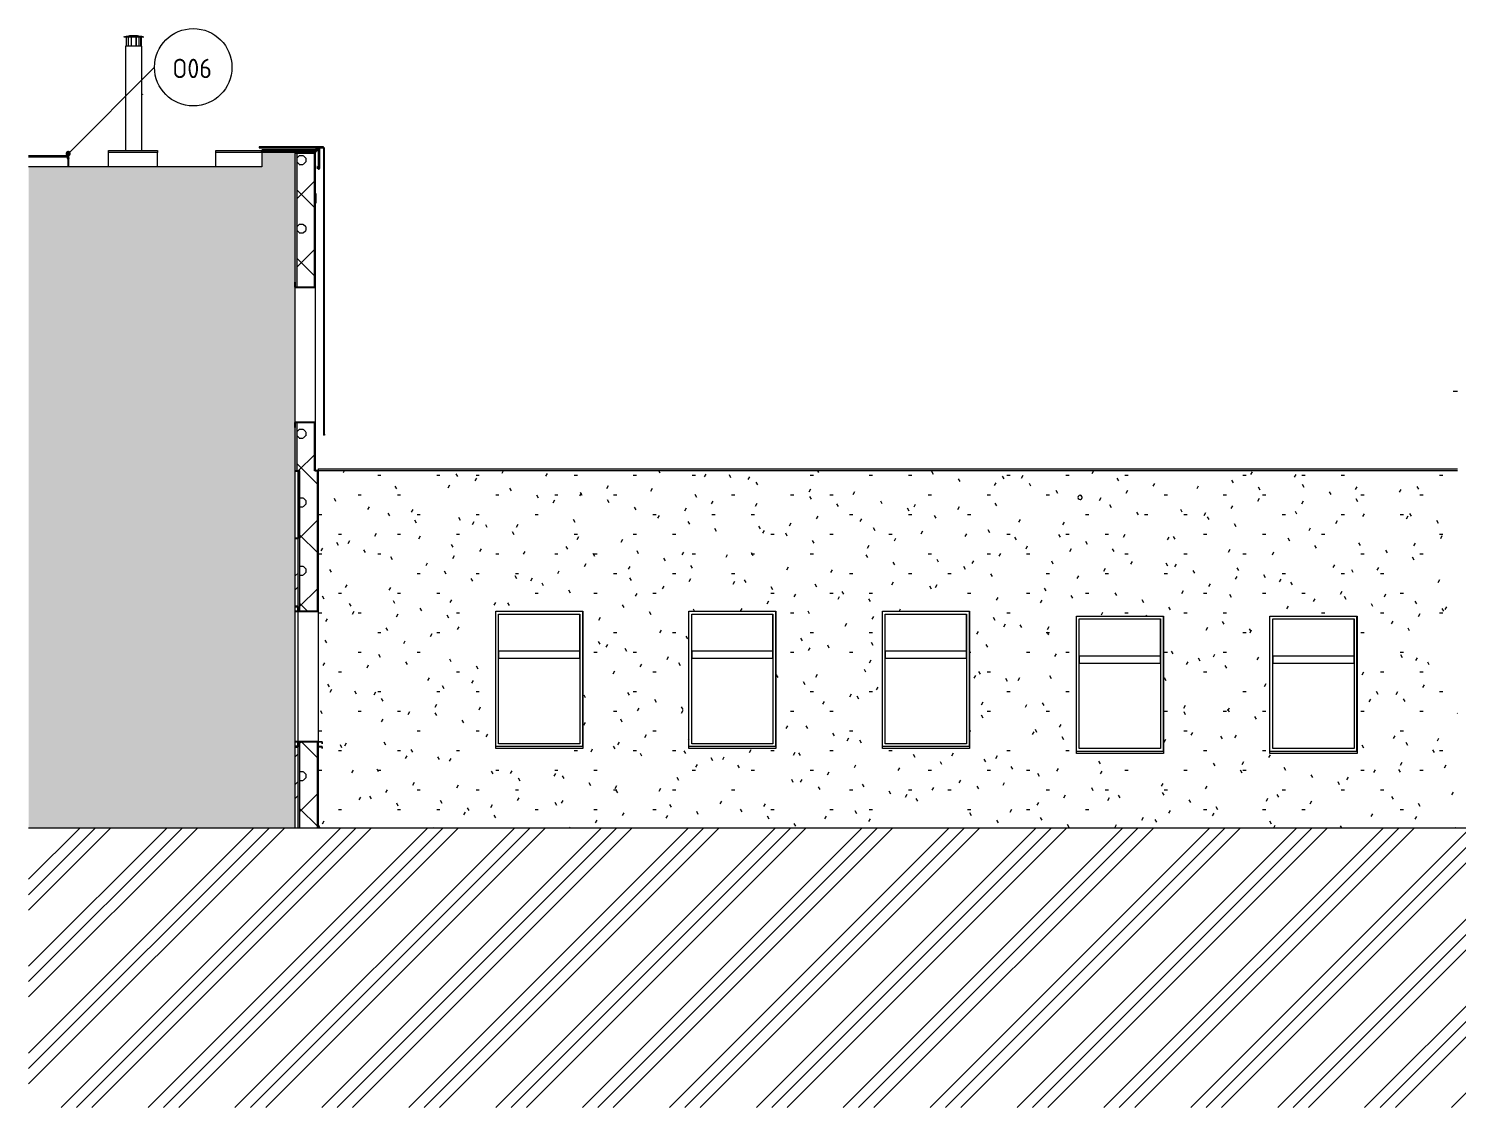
# Model space of a CAD drawing. Header units: millimetres. Extents: x -19993 to 479964, y -45352 to 20466.
# Drawn here: x -19993 to -5227, y -1657 to 9491 of the extents above; entities that cross this region are included whole.
import ezdxf

# ---------------------------------------------------------------- set-up
doc = ezdxf.new("R2010")
doc.units = ezdxf.units.MM
for name, color, linetype, lineweight in [('A-DETL-GENF', 92, 'Continuous', 9), ('A-DETL-THIN', 151, 'Continuous', 9), ('A-FLOR-HRAL', 11, 'Continuous', 9), ('A-FLOR-HRAL-IDEN', 2, 'Continuous', 9), ('A-GLAZ', 151, 'Continuous', 9), ('A-ROOF', 132, 'Continuous', 9), ('A-ROOF-MCUT', 132, 'Continuous', 35), ('A-ROOF-PATT', 132, 'Continuous', 35), ('A-WALL', 113, 'Continuous', 9), ('A-WALL-PATT', 111, 'Continuous', 25), ('E-POWR-CNDT', 130, 'Continuous', 9), ('E-POWR-CNTR', 130, 'Continuous', 9), ('E-POWR-DROP', 130, 'Continuous', 9), ('M-EQPM', 50, 'Continuous', 9), ('M-HVAC-CDFF', 50, 'Continuous', 9), ('Q-SPCQ', 91, 'Continuous', 9)]:
    doc.layers.add(name, color=color, linetype=linetype, lineweight=lineweight)
doc.styles.add('ISOCPEUR', font='isocpeur.ttf', dxfattribs={"width": 0.9, "height": 200})
pattern_1 = [(45, (1916.53, 0), (0, 707.105), []), (315, (1916.53, 0), (707.105, 0), []), (270, (2223.9, 19.13), (353.543, -353.543), [38.278, -668.833]), (270, (2316.27, 19.13), (353.543, -353.543), [38.278, -668.833]), (0, (2249.67, 46.2), (353.543, 353.543), [38.278, -668.833]), (0, (2249.67, -46.2), (353.543, 353.543), [38.278, -668.833]), (45, (2223.9, 19.13), (0, 707.105), [38.278, -461.721]), (45, (2289.2, -46.2), (0, 707.105), [38.278, -461.721]), (315, (2289.2, 46.2), (707.105, 0), [38.278, -461.721]), (315, (2223.9, -19.13), (707.105, 0), [38.278, -461.721])]

# ---------------------------------------------------------------- blocks, each defined once
blk = doc.blocks.new('OKNO_1k_nadsvetlik - OKNO_1k_nadsvetlik_1000 x 1500-1969491-VB4-Z-Nový')
at = {"layer": 'A-GLAZ'}
for p, q in [((-13140, 2100), (-13140, 3440)), ((-13140, 3440), (-12300, 3440)), ((-12300, 3440), (-12300, 2100)), ((-12300, 3060), (-12300, 3440)), ((-12270, 2072), (-12270, 3470)), ((-12270, 2072), (-12270, 3470)), ((-13140, 3060), (-12300, 3060)), ((-13140, 3060), (-13140, 2980)), ((-12300, 2980), (-13140, 2980)), ((-12300, 2980), (-12300, 3060)), ((-12300, 2980), (-12300, 2100)), ((-12300, 2100), (-13140, 2100))]:
    blk.add_line(p, q, dxfattribs=at)
blk = doc.blocks.new('parapet_ext - parapet_ext-1802110-VB4-Z-Nový')
at = {"layer": 'Q-SPCQ'}
for p, q in [((-13169, 2050), (-13169, 2072)), ((-12269, 2072), (-13169, 2072)), ((-12269, 2072), (-12269, 2050)), ((-12269, 2050), (-13169, 2050))]:
    blk.add_line(p, q, dxfattribs=at)
blk = doc.blocks.new('Zábradlí - Záchytný systém kotva-1301747-VB4-Z-Nový')
at = {"layer": 'A-FLOR-HRAL'}
for p, q in [((-19593, 8157), (-19593, 8149)), ((-19593, 8157), (-19593, 8157)), ((-19593, 8149), (-19593, 8149)), ((-19573, 8157), (-19574, 8157)), ((-19574, 8149), (-19573, 8149)), ((-19573, 8149), (-19573, 8157))]:
    blk.add_line(p, q, dxfattribs=at)
at = {"layer": 'A-FLOR-HRAL', "flags": 128}
for points in [[(-19591, 8199), (-19591, 8199), (-19591, 8200), (-19591, 8201), (-19591, 8201), (-19591, 8202), (-19591, 8202), (-19591, 8203), (-19591, 8203), (-19591, 8204), (-19591, 8204), (-19590, 8205), (-19590, 8205), (-19590, 8206), (-19590, 8206), (-19590, 8207), (-19589, 8207), (-19589, 8207), (-19589, 8208), (-19589, 8208), (-19588, 8209), (-19588, 8209), (-19588, 8209), (-19588, 8210), (-19587, 8210), (-19587, 8210), (-19587, 8210), (-19587, 8211), (-19586, 8211), (-19586, 8211), (-19586, 8211), (-19586, 8211), (-19585, 8211), (-19585, 8211), (-19585, 8212), (-19584, 8212), (-19584, 8212), (-19584, 8212), (-19584, 8212), (-19583, 8212), (-19583, 8212), (-19583, 8212), (-19583, 8212), (-19582, 8212), (-19582, 8212), (-19582, 8212), (-19582, 8211), (-19581, 8211), (-19581, 8211), (-19581, 8211), (-19581, 8211), (-19580, 8211), (-19580, 8210), (-19580, 8210), (-19580, 8210), (-19579, 8210), (-19579, 8209), (-19579, 8209), (-19578, 8209), (-19578, 8208), (-19578, 8208), (-19578, 8208), (-19577, 8207), (-19577, 8207), (-19577, 8206), (-19577, 8206), (-19577, 8206), (-19576, 8205), (-19576, 8205), (-19576, 8204), (-19576, 8204), (-19576, 8203), (-19576, 8202), (-19576, 8202), (-19576, 8201), (-19576, 8201), (-19575, 8200), (-19575, 8200), (-19575, 8199), (-19575, 8199)], [(-19575, 8199), (-19575, 8198), (-19575, 8198), (-19576, 8197), (-19576, 8197), (-19576, 8196), (-19576, 8196), (-19576, 8195), (-19576, 8194), (-19576, 8194), (-19576, 8193), (-19576, 8193), (-19577, 8192), (-19577, 8192), (-19577, 8191), (-19577, 8191), (-19577, 8191), (-19578, 8190), (-19578, 8190), (-19578, 8189), (-19578, 8189), (-19579, 8189), (-19579, 8188), (-19579, 8188), (-19579, 8188), (-19580, 8188), (-19580, 8187), (-19580, 8187), (-19580, 8187), (-19581, 8187), (-19581, 8187), (-19581, 8186), (-19582, 8186), (-19582, 8186), (-19582, 8186), (-19582, 8186), (-19583, 8186), (-19583, 8186), (-19583, 8186), (-19583, 8186), (-19584, 8186), (-19584, 8186), (-19584, 8186), (-19584, 8186), (-19585, 8186), (-19585, 8186), (-19585, 8186), (-19585, 8186), (-19586, 8187), (-19586, 8187), (-19586, 8187), (-19586, 8187), (-19587, 8187), (-19587, 8187), (-19587, 8188), (-19588, 8188), (-19588, 8188), (-19588, 8189), (-19588, 8189), (-19589, 8189), (-19589, 8190), (-19589, 8190), (-19589, 8190), (-19590, 8191), (-19590, 8191), (-19590, 8192), (-19590, 8192), (-19590, 8193), (-19590, 8193), (-19591, 8194), (-19591, 8194), (-19591, 8195), (-19591, 8195), (-19591, 8196), (-19591, 8196), (-19591, 8197), (-19591, 8197), (-19591, 8198), (-19591, 8199), (-19591, 8199)], [(-19580, 8219), (-19580, 8219), (-19581, 8220), (-19582, 8220), (-19583, 8220), (-19583, 8220), (-19584, 8220), (-19585, 8220), (-19585, 8220), (-19586, 8219), (-19587, 8219), (-19587, 8219), (-19588, 8219), (-19589, 8219)], [(-19587, 8178), (-19586, 8178), (-19586, 8178), (-19585, 8178), (-19584, 8178), (-19584, 8178), (-19583, 8178), (-19582, 8178), (-19581, 8178), (-19581, 8178), (-19580, 8178), (-19579, 8179), (-19579, 8179), (-19578, 8179)]]:
    blk.add_lwpolyline(points, dxfattribs=at)
blk = doc.blocks.new('Zábradlí - Záchytný systém kotva-V1-VB4-Z-Nový')
at = {"layer": 'A-FLOR-HRAL'}
for p, q in [((-19593, 8157), (-19593, 8149)), ((-19593, 8157), (-19593, 8157)), ((-19573, 8157), (-19593, 8157)), ((-19593, 8149), (-19573, 8149)), ((-19593, 8149), (-19593, 8149)), ((-19588, 8149), (-19588, 8061)), ((-19578, 8061), (-19578, 8149)), ((-19573, 8157), (-19574, 8157)), ((-19574, 8149), (-19573, 8149)), ((-19573, 8149), (-19573, 8157))]:
    blk.add_line(p, q, dxfattribs=at)
at = {"layer": 'A-FLOR-HRAL', "flags": 128}
for points in [[(-19563, 8199), (-19563, 8200), (-19563, 8201), (-19563, 8201), (-19563, 8202), (-19563, 8203), (-19563, 8204), (-19563, 8205), (-19564, 8205), (-19564, 8206), (-19564, 8207), (-19564, 8208), (-19565, 8208), (-19565, 8209), (-19566, 8210), (-19566, 8211), (-19567, 8211), (-19567, 8212), (-19568, 8213), (-19568, 8213), (-19569, 8214), (-19569, 8214), (-19570, 8215), (-19571, 8215), (-19571, 8216), (-19572, 8216), (-19573, 8217), (-19574, 8217), (-19574, 8218), (-19575, 8218), (-19576, 8218), (-19577, 8219), (-19577, 8219), (-19578, 8219), (-19579, 8219), (-19580, 8219), (-19581, 8220), (-19582, 8220), (-19582, 8220), (-19583, 8220), (-19584, 8220), (-19585, 8220), (-19586, 8220), (-19587, 8220), (-19587, 8219), (-19588, 8219), (-19589, 8219), (-19590, 8219), (-19591, 8218), (-19591, 8218), (-19592, 8218), (-19593, 8217), (-19594, 8217), (-19594, 8217), (-19595, 8216), (-19596, 8216), (-19596, 8215), (-19597, 8215), (-19598, 8214), (-19598, 8214), (-19599, 8213), (-19599, 8212), (-19600, 8212), (-19600, 8211), (-19601, 8210), (-19601, 8210), (-19602, 8209), (-19602, 8208), (-19602, 8207), (-19603, 8207), (-19603, 8206), (-19603, 8205), (-19604, 8204), (-19604, 8203), (-19604, 8203), (-19604, 8202), (-19604, 8201), (-19604, 8200), (-19604, 8199), (-19604, 8199)], [(-19604, 8199), (-19604, 8198), (-19604, 8197), (-19604, 8196), (-19604, 8196), (-19604, 8195), (-19604, 8194), (-19604, 8193), (-19603, 8192), (-19603, 8191), (-19603, 8191), (-19602, 8190), (-19602, 8189), (-19602, 8188), (-19601, 8188), (-19601, 8187), (-19600, 8186), (-19600, 8186), (-19599, 8185), (-19599, 8184), (-19598, 8184), (-19597, 8183), (-19597, 8183), (-19596, 8182), (-19595, 8182), (-19595, 8181), (-19594, 8181), (-19593, 8180), (-19593, 8180), (-19592, 8180), (-19591, 8179), (-19590, 8179), (-19589, 8179), (-19589, 8179), (-19588, 8178), (-19587, 8178), (-19586, 8178), (-19585, 8178), (-19584, 8178), (-19584, 8178), (-19583, 8178), (-19582, 8178), (-19581, 8178), (-19580, 8178), (-19579, 8178), (-19579, 8178), (-19578, 8179), (-19577, 8179), (-19576, 8179), (-19575, 8179), (-19575, 8180), (-19574, 8180), (-19573, 8181), (-19572, 8181), (-19572, 8181), (-19571, 8182), (-19570, 8182), (-19570, 8183), (-19569, 8184), (-19569, 8184), (-19568, 8185), (-19567, 8185), (-19567, 8186), (-19566, 8187), (-19566, 8187), (-19565, 8188), (-19565, 8189), (-19565, 8190), (-19564, 8190), (-19564, 8191), (-19564, 8192), (-19563, 8193), (-19563, 8193), (-19563, 8194), (-19563, 8195), (-19563, 8196), (-19563, 8197), (-19563, 8198), (-19563, 8198), (-19563, 8199)], [(-19596, 8199), (-19596, 8199), (-19596, 8200), (-19596, 8200), (-19596, 8201), (-19596, 8201), (-19596, 8202), (-19596, 8202), (-19596, 8203), (-19595, 8203), (-19595, 8204), (-19595, 8204), (-19595, 8205), (-19595, 8205), (-19594, 8206), (-19594, 8206), (-19594, 8207), (-19593, 8207), (-19593, 8207), (-19593, 8208), (-19592, 8208), (-19592, 8208), (-19592, 8209), (-19591, 8209), (-19591, 8209), (-19590, 8210), (-19590, 8210), (-19589, 8210), (-19589, 8210), (-19589, 8211), (-19588, 8211), (-19588, 8211), (-19587, 8211), (-19587, 8211), (-19586, 8211), (-19586, 8212), (-19585, 8212), (-19585, 8212), (-19584, 8212), (-19584, 8212), (-19583, 8212), (-19583, 8212), (-19582, 8212), (-19581, 8212), (-19581, 8212), (-19580, 8211), (-19580, 8211), (-19579, 8211), (-19579, 8211), (-19579, 8211), (-19578, 8211), (-19578, 8210), (-19577, 8210), (-19577, 8210), (-19576, 8210), (-19576, 8209), (-19575, 8209), (-19575, 8209), (-19575, 8208), (-19574, 8208), (-19574, 8208), (-19574, 8207), (-19573, 8207), (-19573, 8206), (-19573, 8206), (-19572, 8205), (-19572, 8205), (-19572, 8205), (-19572, 8204), (-19571, 8204), (-19571, 8203), (-19571, 8203), (-19571, 8202), (-19571, 8202), (-19571, 8201), (-19571, 8201), (-19571, 8200), (-19571, 8200), (-19571, 8199), (-19571, 8199)], [(-19571, 8199), (-19571, 8198), (-19571, 8198), (-19571, 8197), (-19571, 8197), (-19571, 8196), (-19571, 8196), (-19571, 8195), (-19571, 8195), (-19571, 8194), (-19572, 8194), (-19572, 8193), (-19572, 8193), (-19572, 8192), (-19572, 8192), (-19573, 8192), (-19573, 8191), (-19573, 8191), (-19574, 8190), (-19574, 8190), (-19574, 8190), (-19575, 8189), (-19575, 8189), (-19576, 8189), (-19576, 8188), (-19576, 8188), (-19577, 8188), (-19577, 8187), (-19578, 8187), (-19578, 8187), (-19579, 8187), (-19579, 8187), (-19580, 8186), (-19580, 8186), (-19581, 8186), (-19581, 8186), (-19582, 8186), (-19582, 8186), (-19583, 8186), (-19583, 8186), (-19584, 8186), (-19584, 8186), (-19585, 8186), (-19585, 8186), (-19586, 8186), (-19586, 8186), (-19587, 8186), (-19587, 8187), (-19588, 8187), (-19588, 8187), (-19589, 8187), (-19589, 8187), (-19590, 8188), (-19590, 8188), (-19591, 8188), (-19591, 8188), (-19591, 8189), (-19592, 8189), (-19592, 8189), (-19593, 8190), (-19593, 8190), (-19593, 8191), (-19594, 8191), (-19594, 8191), (-19594, 8192), (-19594, 8192), (-19595, 8193), (-19595, 8193), (-19595, 8194), (-19595, 8194), (-19596, 8195), (-19596, 8195), (-19596, 8196), (-19596, 8196), (-19596, 8197), (-19596, 8197), (-19596, 8198), (-19596, 8198), (-19596, 8199), (-19596, 8199)]]:
    blk.add_lwpolyline(points, dxfattribs=at)
blk = doc.blocks.new('Zábradlí - Zábradlí-1236211-VB4-Z-Nový')
at = {"layer": 'A-FLOR-HRAL'}
for p, q in [((-19583, 8175), (-19993, 8175)), ((-19993, 8165), (-19583, 8165))]:
    blk.add_line(p, q, dxfattribs=at)
at = {"layer": 'A-FLOR-HRAL', "color": 10, "lineweight": 18}
for start, end in [(0, 180), (180, 0)]:
    blk.add_arc((-19583, 8170), 5, start, end, dxfattribs=at)
at = {"layer": 'A-FLOR-HRAL'}
for points in [[(-19578, 8170), (-19578, 8170), (-19578, 8171), (-19579, 8173), (-19580, 8174), (-19581, 8174), (-19581, 8175), (-19582, 8175), (-19583, 8175), (-19583, 8175), (-19584, 8175), (-19585, 8175), (-19585, 8175), (-19586, 8174), (-19587, 8174), (-19588, 8173), (-19588, 8171), (-19588, 8170), (-19588, 8170)], [(-19588, 8170), (-19588, 8170), (-19588, 8169), (-19588, 8167), (-19587, 8166), (-19586, 8166), (-19585, 8165), (-19585, 8165), (-19584, 8165), (-19583, 8165), (-19583, 8165), (-19582, 8165), (-19581, 8165), (-19581, 8166), (-19580, 8166), (-19579, 8167), (-19578, 8169), (-19578, 8170), (-19578, 8170)]]:
    blk.add_open_spline(points, degree=3, knots=[-1, -1, -1, -1, -0.916667, -0.833333, -0.75, -0.666667, -0.625, -0.583333, -0.541667, -0.5, -0.458333, -0.416667, -0.375, -0.333333, -0.25, -0.166667, -0.083333, 0, 0, 0, 0], dxfattribs=at)
for name in ['Zábradlí - Záchytný systém kotva-V1-VB4-Z-Nový', 'Zábradlí - Záchytný systém kotva-1301747-VB4-Z-Nový']:
    blk.add_blockref(name, (0, 0))
blk = doc.blocks.new('Typ horního madla - Horní madlo_Vnitřní_-1236216-VB4-Z-Nový')
at = {"layer": 'A-FLOR-HRAL'}
for p, q in [((-19583, 8175), (-19993, 8175)), ((-19993, 8165), (-19583, 8165))]:
    blk.add_line(p, q, dxfattribs=at)
for start, end in [(0, 180), (180, 0)]:
    blk.add_arc((-19583, 8170), 5, start, end, dxfattribs=at)
for points in [[(-19578, 8170), (-19578, 8170), (-19578, 8171), (-19579, 8173), (-19580, 8174), (-19581, 8174), (-19581, 8175), (-19582, 8175), (-19583, 8175), (-19583, 8175), (-19584, 8175), (-19585, 8175), (-19585, 8175), (-19586, 8174), (-19587, 8174), (-19588, 8173), (-19588, 8171), (-19588, 8170), (-19588, 8170)], [(-19588, 8170), (-19588, 8170), (-19588, 8169), (-19588, 8167), (-19587, 8166), (-19586, 8166), (-19585, 8165), (-19585, 8165), (-19584, 8165), (-19583, 8165), (-19583, 8165), (-19582, 8165), (-19581, 8165), (-19581, 8166), (-19580, 8166), (-19579, 8167), (-19578, 8169), (-19578, 8170), (-19578, 8170)]]:
    blk.add_open_spline(points, degree=3, knots=[-1, -1, -1, -1, -0.916667, -0.833333, -0.75, -0.666667, -0.625, -0.583333, -0.541667, -0.5, -0.458333, -0.416667, -0.375, -0.333333, -0.25, -0.166667, -0.083333, 0, 0, 0, 0], dxfattribs=at)
blk = doc.blocks.new('DPS_vetrání_nová - Typ 1-1348275-VB4-Z-Nový')
at = {"layer": 'M-EQPM', "color": 11}
for p, q in [((-17030, 7786), (-17025, 7786)), ((-17025, 7686), (-17030, 7686)), ((-17025, 7786), (-17025, 7686))]:
    blk.add_line(p, q, dxfattribs=at)
blk = doc.blocks.new('parapet_ext - parapet_ext-1802071-VB4-Z-Nový')
at = {"layer": 'Q-SPCQ'}
for p, q in [((-16958, 2072), (-17000, 2072)), ((-17000, 2070), (-16960, 2070)), ((-16960, 2070), (-16960, 2050)), ((-16958, 2050), (-16958, 2072)), ((-16960, 2050), (-16958, 2050))]:
    blk.add_line(p, q, dxfattribs=at)
blk = doc.blocks.new('OKNO_1k_nadsvetlik - OKNO_1k_nadsvetlik_1200 x 1450-1969503-VB4-Z-Nový')
at = {"layer": 'A-GLAZ'}
h = blk.add_hatch(dxfattribs=at)
h.set_pattern_fill('FP_7', color=256, style=0, pattern_type=2)
h.set_pattern_definition([(0, (1916.53, 0), (150, 86.6), [100, -200]), (60, (2016.53, 0), (0.0022, 173.2038), [100, -200]), (300, (2016.53, 0), (149.9978, -86.6038), [100, -200])])
h.paths.add_polyline_path([(-17207, 2070), (-17207, 2120), (-17238, 2120), (-17238, 2070)])
h.paths.add_polyline_path([(-17207, 3470), (-17207, 3520), (-17238, 3520), (-17238, 3470)])
at = {"layer": 'A-GLAZ', "lineweight": 25}
for p, q in [((-17207, 3520), (-17238, 3520)), ((-17238, 3470), (-17207, 3470)), ((-17207, 3470), (-17207, 3520)), ((-17207, 2120), (-17238, 2120)), ((-17238, 2070), (-17207, 2070)), ((-17207, 2070), (-17207, 2120))]:
    blk.add_line(p, q, dxfattribs=at)
at = {"layer": 'A-GLAZ'}
blk.add_line((-17207, 2122), (-17207, 3470), dxfattribs=at)
blk = doc.blocks.new('parapet_ext - parapet_ext-V2-VB4-Z-Nový')
at = {"layer": 'Q-SPCQ'}
for p, q in [((-16958, 2122), (-17238, 2122)), ((-17238, 2120), (-16960, 2120)), ((-16960, 2120), (-16960, 2100)), ((-16960, 2100), (-16958, 2100)), ((-16958, 2100), (-16958, 2122))]:
    blk.add_line(p, q, dxfattribs=at)
blk = doc.blocks.new('OKNO_1k - OKNO_1k_1200x1500-2034293-VB4-Z-Nový')
at = {"layer": 'A-GLAZ', "lineweight": 25}
for p, q in [((-17237, 6820), (-17237, 6870)), ((-17237, 5370), (-17237, 5420))]:
    blk.add_line(p, q, dxfattribs=at)
at = {"layer": 'A-GLAZ'}
blk.add_line((-17237, 5422), (-17237, 6820), dxfattribs=at)
blk = doc.blocks.new('parapet_ext - parapet_ext-V3-VB4-Z-Nový')
at = {"layer": 'Q-SPCQ'}
for p, q in [((-17038, 5422), (-17238, 5422)), ((-17238, 5420), (-17040, 5420)), ((-17040, 5420), (-17040, 5400)), ((-17040, 5400), (-17038, 5400)), ((-17038, 5400), (-17038, 5422))]:
    blk.add_line(p, q, dxfattribs=at)
blk = doc.blocks.new('Komín1 - Komín1-1879209-VB4-Z-Nový')
at = {"layer": 'M-HVAC-CDFF'}
for p, q in [((-19008, 9404), (-18906, 9404)), ((-18991, 9310), (-18991, 8230)), ((-18906, 9310), (-18991, 9310)), ((-18985, 9404), (-18985, 9310)), ((-18980, 9310), (-18980, 9404)), ((-18959, 9310), (-18959, 9404)), ((-18933, 9404), (-18933, 9310)), ((-18930, 9310), (-18930, 9404)), ((-18906, 9404), (-18804, 9404)), ((-18821, 9310), (-18906, 9310)), ((-18882, 9310), (-18882, 9404)), ((-18879, 9310), (-18879, 9404)), ((-18853, 9404), (-18853, 9310)), ((-18832, 9310), (-18832, 9404)), ((-18827, 9310), (-18827, 9404)), ((-18821, 8230), (-18821, 9310))]:
    blk.add_line(p, q, dxfattribs=at)
at = {"layer": 'M-HVAC-CDFF', "flags": 128}
for points in [[(-19010, 9404), (-18997, 9408), (-18984, 9412), (-18971, 9414), (-18958, 9417), (-18945, 9419), (-18931, 9420), (-18918, 9421), (-18906, 9421)], [(-18906, 9421), (-18893, 9421), (-18879, 9420), (-18866, 9418), (-18853, 9417), (-18840, 9414), (-18827, 9411), (-18814, 9408), (-18802, 9404)]]:
    blk.add_lwpolyline(points, dxfattribs=at)
blk = doc.blocks.new('Komín2 - Komín2-1880273-VB4-Z-Nový')
at = {"layer": 'M-HVAC-CDFF'}
blk.add_line((-18820, 8810), (-18818, 8810), dxfattribs=at)
blk.add_line((-18820, 8810), (-18818, 8810), dxfattribs=at)
at = {"layer": 'M-HVAC-CDFF', "flags": 128}
for points in [[(-18819, 8813), (-18819, 8813), (-18819, 8813), (-18820, 8813), (-18820, 8813), (-18821, 8813)], [(-18821, 8813), (-18820, 8813), (-18820, 8813), (-18819, 8813), (-18819, 8813), (-18819, 8813), (-18819, 8813)], [(-18819, 8813), (-18819, 8813), (-18819, 8813), (-18819, 8813), (-18819, 8813), (-18819, 8813), (-18818, 8813), (-18818, 8813), (-18818, 8813), (-18818, 8813), (-18818, 8813), (-18818, 8812), (-18818, 8812), (-18818, 8812), (-18818, 8812), (-18818, 8812), (-18817, 8812), (-18817, 8812), (-18817, 8812), (-18817, 8812), (-18817, 8812), (-18817, 8812), (-18817, 8812), (-18817, 8812), (-18817, 8812), (-18817, 8811), (-18817, 8811), (-18817, 8811), (-18817, 8811), (-18817, 8811), (-18817, 8811), (-18817, 8811), (-18816, 8811), (-18816, 8811), (-18816, 8811), (-18816, 8810), (-18816, 8810), (-18816, 8810), (-18816, 8810), (-18816, 8810), (-18816, 8810)]]:
    blk.add_lwpolyline(points, dxfattribs=at)
blk = doc.blocks.new('Popis parapetu1 - Záchytný systém-1408882-VB4-Z-Nový')
at = {"layer": 'A-FLOR-HRAL-IDEN'}
blk.add_circle((-18291, 9091), 400, dxfattribs=at)

msp = doc.modelspace()

# ---------------------------------------------------------------- hatches: boundary and pattern name
at = {"layer": 'A-DETL-GENF'}
msp.add_hatch(color=9, dxfattribs=at).paths.add_polyline_path([(-17270, 1230), (-17238, 1230), (-17238, 8210), (-17583, 8210), (-17583, 8061), (-19993, 8061), (-19993, 1230), (-17292, 1230)])
h = msp.add_hatch(dxfattribs=at)
h.set_pattern_fill('FP_10', style=0, pattern_type=2)
h.set_pattern_definition([(45, (1916.5, 0), (-449.013, 449.013), []), (45, (2075.3, 0), (0, 898.026), []), (45, (1757.8, 0), (0, 898.026), [])])
h.paths.add_polyline_path([(5211, -1657), (8811, -1657), (8811, 1230), (-19993, 1230), (-19993, -1657), (1610, -1657)])
at = {"layer": 'A-ROOF-PATT', "lineweight": 9}
h = msp.add_hatch(dxfattribs=at)
h.set_pattern_fill('FP_5', color=11, angle=-90, style=0, pattern_type=2)
h.set_pattern_definition([(270, (-24592.1, 8230), (1270, 8e-14), []), (270, (-24581.9, 8230), (1270, 8e-14), []), (270, (-24571.8, 8230), (1270, 8e-14), []), (270, (-24561.6, 8230), (1270, 8e-14), []), (270, (-24551.5, 8230), (1270, 8e-14), []), (270, (-24541.3, 8230), (1270, 8e-14), []), (270, (-24531.1, 8230), (1270, 8e-14), []), (270, (-24521, 8230), (1270, 8e-14), []), (270, (-24510.8, 8230), (1270, 8e-14), []), (270, (-24500.7, 8230), (1270, 8e-14), []), (270, (-24490.5, 8230), (1270, 8e-14), []), (270, (-24480.3, 8230), (1270, 8e-14), []), (270, (-24470.2, 8230), (1270, 8e-14), []), (270, (-24460, 8230), (1270, 8e-14), []), (270, (-24449.9, 8230), (1270, 8e-14), []), (270, (-24439.7, 8230), (1270, 8e-14), []), (270, (-24429.5, 8230), (1270, 8e-14), []), (270, (-24419.4, 8230), (1270, 8e-14), []), (270, (-24409.2, 8230), (1270, 8e-14), []), (270, (-24399, 8230), (1270, 8e-14), []), (270, (-24388.9, 8230), (1270, 8e-14), []), (270, (-24378.7, 8230), (1270, 8e-14), []), (270, (-24368.6, 8230), (1270, 8e-14), []), (270, (-24358.4, 8230), (1270, 8e-14), []), (270, (-24348.3, 8230), (1270, 8e-14), []), (270, (-24338.1, 8230), (1270, 8e-14), []), (270, (-24327.9, 8230), (1270, 8e-14), []), (270, (-24317.8, 8230), (1270, 8e-14), []), (270, (-24307.6, 8230), (1270, 8e-14), []), (270, (-24297.5, 8230), (1270, 8e-14), []), (270, (-23957.1, 8230), (1270, 8e-14), []), (270, (-23946.9, 8230), (1270, 8e-14), []), (270, (-23936.8, 8230), (1270, 8e-14), []), (270, (-23926.6, 8230), (1270, 8e-14), []), (270, (-23916.5, 8230), (1270, 8e-14), []), (270, (-23906.3, 8230), (1270, 8e-14), []), (270, (-23896.1, 8230), (1270, 8e-14), []), (270, (-23886, 8230), (1270, 8e-14), []), (270, (-23875.8, 8230), (1270, 8e-14), []), (270, (-23865.7, 8230), (1270, 8e-14), []), (270, (-23855.5, 8230), (1270, 8e-14), []), (270, (-23845.3, 8230), (1270, 8e-14), []), (270, (-23835.2, 8230), (1270, 8e-14), []), (270, (-23825, 8230), (1270, 8e-14), []), (270, (-23814.9, 8230), (1270, 8e-14), []), (270, (-23804.7, 8230), (1270, 8e-14), []), (270, (-23794.5, 8230), (1270, 8e-14), []), (270, (-23784.4, 8230), (1270, 8e-14), []), (270, (-23774.2, 8230), (1270, 8e-14), []), (270, (-23764, 8230), (1270, 8e-14), []), (270, (-23753.9, 8230), (1270, 8e-14), []), (270, (-23743.7, 8230), (1270, 8e-14), []), (270, (-23733.6, 8230), (1270, 8e-14), []), (270, (-23723.4, 8230), (1270, 8e-14), []), (270, (-23713.3, 8230), (1270, 8e-14), []), (270, (-23703.1, 8230), (1270, 8e-14), []), (270, (-23692.9, 8230), (1270, 8e-14), []), (270, (-23682.8, 8230), (1270, 8e-14), []), (270, (-23672.6, 8230), (1270, 8e-14), []), (270, (-23662.5, 8230), (1270, 8e-14), [])])
h.paths.add_polyline_path([(-17238, 8210), (-17030, 8210), (-17030, 8230), (-17583, 8230), (-17583, 8210), (-17292, 8210)])
at = {"layer": 'A-WALL-PATT'}
h = msp.add_hatch(color=11, dxfattribs=at)
h.paths.add_polyline_path([(-17218, 4920), (-17218, 5420), (-17238, 5420), (-17238, 4920)])
h.paths.add_polyline_path([(-17238, 6820), (-17218, 6820), (-17218, 8210), (-17238, 8210), (-17238, 6870)])
at = {"layer": 'A-WALL-PATT', "lineweight": 9}
h = msp.add_hatch(dxfattribs=at)
h.set_pattern_fill('FP_6', color=11, style=0, pattern_type=2)
h.set_pattern_definition(pattern_1)
h.paths.add_polyline_path([(-17188, 4920), (-17038, 4920), (-17038, 5420), (-17218, 5420), (-17218, 4920), (-17208, 4920)])
h.paths.add_polyline_path([(-17067, 6820), (-17038, 6820), (-17038, 8210), (-17218, 8210), (-17218, 6820)])
at = {"layer": 'A-WALL-PATT'}
h = msp.add_hatch(color=11, dxfattribs=at)
h.paths.add_polyline_path([(-17195, 1230), (-17188, 1230), (-17188, 2120), (-17208, 2120), (-17208, 1230)])
h.paths.add_polyline_path([(-17188, 3470), (-17188, 4920), (-17208, 4920), (-17208, 3470)])
at = {"layer": 'A-WALL-PATT', "lineweight": 9}
h = msp.add_hatch(dxfattribs=at)
h.set_pattern_fill('FP_6', color=11, style=0, pattern_type=2)
h.set_pattern_definition(pattern_1)
h.paths.add_polyline_path([(-17064, 1230), (-17008, 1230), (-17008, 2120), (-17188, 2120), (-17188, 1230)])
h.paths.add_polyline_path([(-17188, 3470), (-17008, 3470), (-17008, 4920), (-17188, 4920), (-17188, 3895)])
h = msp.add_hatch(dxfattribs=at)
h.set_pattern_fill('FP_9', color=11, style=0, pattern_type=2)
h.set_pattern_definition([(0, (1902.61, 0), (812.796, 203.2), [33.528, -576.069, 33.528, -576.069, -3251.184]), (0, (1902.61, 0), (812.796, 203.2), [-1219.194, 33.528, -1185.666, 33.528, -576.069, -1422.393]), (0, (1902.61, 0), (812.796, 203.2), [-3047.985, 33.528, -372.87, 33.528, -982.467]), (120, (2207.41, 101.6), (-582.3745, 602.3042), [33.528, -576.071, 33.528, -3827.267]), (120, (2207.41, 101.6), (-582.3745, 602.3042), [-643.127, -576.071, 33.528, -1185.671, -2031.997]), (120, (2207.41, 101.6), (-582.3745, 602.3042), [-2438.397, 33.528, -576.071, 33.528, -1388.87]), (120, (2207.41, 101.6), (-582.3745, 602.3042), [-3081.524, -372.872, 33.528, -982.471]), (240, (2309.01, 508), (-230.4245, -805.505), [33.528, -576.071, 33.528, -3827.267]), (240, (2309.01, 508), (-230.4245, -805.505), [-643.127, -576.071, 33.528, -1185.671, -2031.997]), (240, (2309.01, 508), (-230.4245, -805.505), [-2438.397, 33.528, -576.071, 33.528, -1388.87]), (240, (2309.01, 508), (-230.4245, -805.505), [-3081.524, -372.872, 33.528, -982.471])])
h.paths.add_polyline_path([(-7164, 1230), (-5227, 1231), (-5227, 4920), (-17000, 4920), (-17000, 2122), (-16958, 2122), (-16958, 2100), (-16960, 2100), (-16960, 2120), (-17000, 2120), (-17000, 2072), (-16958, 2072), (-16958, 2050), (-16960, 2050), (-16960, 2070), (-17000, 2070), (-17000, 1230), (-7391, 1230)])
h.paths.add_polyline_path([(-6264, 2000), (-7164, 2000), (-7164, 3420), (-6264, 3420), (-6264, 2000)])
h.paths.add_polyline_path([(-8264, 2000), (-9164, 2000), (-9164, 3420), (-8264, 3420), (-8264, 2020)])
h.paths.add_polyline_path([(-12792, 2050), (-13169, 2050), (-13169, 3470), (-12269, 3470), (-12269, 2050), (-12382, 2050)])
h.paths.add_polyline_path([(-10269, 2050), (-11169, 2050), (-11169, 3470), (-10269, 3470), (-10269, 2070)])
h.paths.add_polyline_path([(-15164, 2050), (-15164, 3470), (-14264, 3470), (-14264, 2050), (-14592, 2050)])
h.paths.add_polyline_path([(-9126, 4624), (-9132, 4625), (-9137, 4627), (-9142, 4631), (-9145, 4635), (-9147, 4641), (-9148, 4646), (-9147, 4652), (-9144, 4659), (-9142, 4662), (-9137, 4665), (-9132, 4667), (-9126, 4668), (-9120, 4667), (-9115, 4665), (-9108, 4659), (-9107, 4657), (-9105, 4652), (-9104, 4646), (-9105, 4641), (-9107, 4635), (-9110, 4631), (-9115, 4627), (-9120, 4625)])
h = msp.add_hatch(dxfattribs=at)
h.set_pattern_fill('FP_1', color=256, angle=225, style=0, pattern_type=2)
h.set_pattern_definition([(45, (1916.53, -2e-12), (-359.21, 359.21), []), (45, (2060.2, -2e-12), (-359.21, 359.21), []), (45, (2347.6, -3e-12), (-215.526, 502.894), [203.2, -101.6, 3.353, -98.247])])
h.paths.add_polyline_path([(-17208, 1230), (-17208, 2070), (-17238, 2070), (-17238, 1230)])
h.paths.add_polyline_path([(-17208, 3520), (-17208, 4220), (-17238, 4220), (-17238, 3520)])
at = {"layer": 'E-POWR-DROP'}
msp.add_hatch(color=11, dxfattribs=at).paths.add_polyline_path([(-16939, 5292), (-16936, 5293), (-16934, 5294), (-16934, 5298), (-16936, 5301), (-16940, 5302), (-16942, 5300), (-16944, 5297), (-16942, 5293), (-16940, 5292)])

# ---------------------------------------------------------------- linework, layer by layer
at = {"layer": 'A-DETL-THIN'}
for p, q in [((-17238, 8210), (-17583, 8210)), ((-17583, 8210), (-17583, 8061)), ((-17238, 1230), (-17238, 8210)), ((-17583, 8061), (-19993, 8061)), ((8811, 1230), (-19993, 1230))]:
    msp.add_line(p, q, dxfattribs=at)
at = {"layer": 'A-FLOR-HRAL-IDEN'}
msp.add_line((-19585, 8197), (-18691, 9091), dxfattribs=at)
at = {"layer": 'A-ROOF'}
for p, q in [((-19167, 8230), (-18662, 8230)), ((-19167, 8210), (-19167, 8230)), ((-18662, 8230), (-18662, 8210))]:
    msp.add_line(p, q, dxfattribs=at)
at = {"layer": 'A-ROOF', "color": 11}
for p, q in [((-18058, 8210), (-18058, 8230)), ((-18058, 8230), (-17583, 8230)), ((-17583, 8210), (-18058, 8210)), ((-17030, 8224), (-17030, 8230)), ((-17000, 4940), (-5227, 4940)), ((-17000, 4940), (-17000, 4920)), ((-5227, 4920), (-5227, 4920))]:
    msp.add_line(p, q, dxfattribs=at)
at = {"layer": 'A-ROOF', "color": 1, "lineweight": 35}
for p, q in [((-17030, 8230), (-17583, 8230)), ((-17583, 8230), (-17583, 8210)), ((-17238, 8210), (-17030, 8210)), ((-17030, 8210), (-17030, 8224))]:
    msp.add_line(p, q, dxfattribs=at)
at = {"layer": 'A-ROOF-MCUT', "color": 1}
for p, q in [((-16997, 8249), (-17030, 8230)), ((-17030, 8224), (-16995, 8245)), ((-16993, 8244), (-16993, 8052)), ((-16988, 8052), (-16988, 8244)), ((-17008, 8064), (-17011, 8060)), ((-17011, 8060), (-16999, 8047)), ((-16995, 8051), (-17008, 8064))]:
    msp.add_line(p, q, dxfattribs=at)
for centre, radius, start, end in [((-16994, 8244), 6, 0, 120), ((-16994, 8244), 1, 0, 120), ((-16994, 8052), 6, 225, 0), ((-16994, 8052), 1, 225, 0)]:
    msp.add_arc(centre, radius, start, end, dxfattribs=at)
at = {"layer": 'A-WALL'}
for p, q in [((-19167, 8061), (-19167, 8210)), ((-18662, 8210), (-19167, 8210)), ((-18662, 8061), (-18662, 8210)), ((-18058, 8061), (-18058, 8210)), ((-5227, 5740), (-5270, 5740)), ((-17208, 3520), (-17208, 4220)), ((-17208, 1230), (-17208, 2070))]:
    msp.add_line(p, q, dxfattribs=at)
at = {"layer": 'A-WALL', "color": 240}
for p, q in [((-17218, 6820), (-17218, 8210)), ((-17038, 6820), (-17038, 8210)), ((-17033, 6820), (-17033, 8210)), ((-17218, 4920), (-17218, 5420)), ((-17038, 4920), (-17038, 5420)), ((-17033, 4920), (-17033, 5420)), ((-17188, 4920), (-17208, 4920)), ((-17188, 3470), (-17188, 4920)), ((-17030, 4920), (-17038, 4920)), ((-17008, 3470), (-17008, 4920)), ((-17003, 3470), (-17003, 4920)), ((-17188, 1230), (-17188, 2120)), ((-17008, 1230), (-17008, 2120)), ((-17003, 1230), (-17003, 2120))]:
    msp.add_line(p, q, dxfattribs=at)
at = {"layer": 'A-WALL', "color": 20, "lineweight": 25}
for p, q in [((-17030, 6820), (-17030, 8210)), ((-17030, 8210), (-17030, 8210)), ((-17238, 6820), (-17030, 6820)), ((-17030, 5420), (-17238, 5420)), ((-17030, 4920), (-17030, 5420)), ((-17238, 4920), (-17208, 4920)), ((-17208, 4920), (-17208, 4220)), ((-17000, 4920), (-17030, 4920)), ((-17000, 3470), (-17000, 4920)), ((-17208, 3520), (-17208, 3470)), ((-17208, 3470), (-17000, 3470)), ((-17000, 2120), (-17208, 2120)), ((-17208, 2120), (-17208, 2070)), ((-17000, 1230), (-17000, 2120))]:
    msp.add_line(p, q, dxfattribs=at)
at = {"layer": 'A-WALL', "color": 11}
for p, q in [((-17030, 6820), (-17030, 5420)), ((-5227, 4920), (-17000, 4920)), ((-17208, 2122), (-17208, 3470)), ((-17000, 3470), (-17000, 2122)), ((-15164, 2070), (-15164, 3470)), ((-15164, 3470), (-14264, 3470)), ((-14264, 3470), (-14264, 2072)), ((-13169, 2070), (-13169, 3470)), ((-13169, 3470), (-12269, 3470)), ((-12269, 3470), (-12269, 2072)), ((-11169, 2070), (-11169, 3470)), ((-11169, 3470), (-10269, 3470)), ((-10269, 3470), (-10269, 2072)), ((-9164, 2020), (-9164, 3420)), ((-9164, 3420), (-8264, 3420)), ((-8264, 3420), (-8264, 2022)), ((-7164, 2020), (-7164, 3420)), ((-7164, 3420), (-6264, 3420)), ((-6264, 3420), (-6264, 2022))]:
    msp.add_line(p, q, dxfattribs=at)
at = {"layer": 'A-WALL', "lineweight": 25}
for p, q in [((-17208, 4220), (-17238, 4220)), ((-17238, 3520), (-17208, 3520)), ((-17208, 2070), (-17238, 2070))]:
    msp.add_line(p, q, dxfattribs=at)
at = {"layer": 'A-WALL', "color": 11}
for centre, start_param, end_param in [((-9126, 4646), 4.712389, 7.853982), ((-9126, 4646), 1.570796, 4.712389), ((-9127, 4646), 4.712389, 6.267976), ((-9127, 4646), 3.156802, 4.712389)]:
    msp.add_ellipse(centre, major_axis=(0, 22), ratio=0.999995, start_param=start_param, end_param=end_param, dxfattribs=at)
at = {"layer": 'A-WALL'}
for start_param, end_param in [(4.712389, 6.021386), (3.403392, 4.712389)]:
    msp.add_ellipse((-9127, 4646), major_axis=(0, 22), ratio=0.999995, start_param=start_param, end_param=end_param, dxfattribs=at)
at = {"layer": 'E-POWR-CNDT', "color": 11}
for p, q in [((-16991, 8269), (-17609, 8269)), ((-17609, 8269), (-17609, 8259)), ((-16959, 8269), (-16991, 8269)), ((-17609, 8259), (-16991, 8259)), ((-16991, 8259), (-16959, 8259)), ((-16944, 8244), (-16944, 8212)), ((-16944, 8212), (-16944, 5379)), ((-16934, 8212), (-16934, 8244)), ((-16934, 5379), (-16934, 8212)), ((-16944, 5379), (-16944, 5347)), ((-16934, 5347), (-16934, 5379))]:
    msp.add_line(p, q, dxfattribs=at)
at = {"layer": 'E-POWR-CNDT', "color": 11, "flags": 128}
for points in [[(-16934, 8244), (-16934, 8245), (-16934, 8246), (-16934, 8247), (-16934, 8248), (-16934, 8249), (-16934, 8250), (-16935, 8251), (-16935, 8252), (-16935, 8253), (-16936, 8254), (-16936, 8255), (-16936, 8256), (-16937, 8257), (-16937, 8258), (-16938, 8258), (-16939, 8259), (-16939, 8260), (-16940, 8261), (-16941, 8262), (-16941, 8262), (-16942, 8263), (-16943, 8264), (-16944, 8264), (-16944, 8265), (-16945, 8265), (-16946, 8266), (-16947, 8266), (-16948, 8267), (-16949, 8267), (-16950, 8268), (-16951, 8268), (-16952, 8268), (-16952, 8269), (-16953, 8269), (-16954, 8269), (-16955, 8269), (-16956, 8269), (-16957, 8269), (-16958, 8269), (-16959, 8269)], [(-16959, 8259), (-16958, 8259), (-16957, 8259), (-16957, 8259), (-16956, 8259), (-16956, 8259), (-16955, 8259), (-16955, 8259), (-16954, 8259), (-16953, 8258), (-16953, 8258), (-16952, 8258), (-16952, 8258), (-16951, 8257), (-16951, 8257), (-16950, 8257), (-16950, 8256), (-16949, 8256), (-16949, 8256), (-16948, 8255), (-16948, 8255), (-16948, 8254), (-16947, 8254), (-16947, 8253), (-16946, 8253), (-16946, 8252), (-16946, 8252), (-16945, 8251), (-16945, 8251), (-16945, 8250), (-16945, 8250), (-16944, 8249), (-16944, 8249), (-16944, 8248), (-16944, 8247), (-16944, 8247), (-16944, 8246), (-16944, 8246), (-16944, 8245), (-16944, 8245), (-16944, 8244)], [(-16944, 5347), (-16944, 5345), (-16944, 5343), (-16944, 5341), (-16944, 5339), (-16944, 5337), (-16944, 5335), (-16944, 5333), (-16944, 5331), (-16944, 5329), (-16944, 5327), (-16944, 5325), (-16944, 5324), (-16944, 5322), (-16944, 5320), (-16944, 5319), (-16944, 5317), (-16944, 5315), (-16944, 5314), (-16944, 5312), (-16944, 5311), (-16944, 5310), (-16944, 5308), (-16944, 5307), (-16944, 5306), (-16944, 5305), (-16944, 5304), (-16944, 5303), (-16944, 5302), (-16944, 5301), (-16944, 5300), (-16944, 5299), (-16944, 5299), (-16944, 5298), (-16944, 5298)], [(-16934, 5298), (-16934, 5299), (-16934, 5299), (-16934, 5300), (-16934, 5301), (-16934, 5302), (-16934, 5302), (-16934, 5303), (-16934, 5304), (-16934, 5305), (-16934, 5307), (-16934, 5308), (-16934, 5309), (-16934, 5310), (-16934, 5312), (-16934, 5313), (-16934, 5315), (-16934, 5316), (-16934, 5318), (-16934, 5320), (-16934, 5321), (-16934, 5323), (-16934, 5325), (-16934, 5327), (-16934, 5329), (-16934, 5331), (-16934, 5332), (-16934, 5334), (-16934, 5336), (-16934, 5338), (-16934, 5340), (-16934, 5342), (-16934, 5344), (-16934, 5346), (-16934, 5347)]]:
    msp.add_lwpolyline(points, dxfattribs=at)
at = {"layer": 'E-POWR-CNTR', "color": 11}
for p, q in [((-16949, 5297), (-16929, 5297)), ((-16939, 5287), (-16939, 5307))]:
    msp.add_line(p, q, dxfattribs=at)

# ---------------------------------------------------------------- block references
at = {"layer": 'A-FLOR-HRAL'}
for name in ['Zábradlí - Zábradlí-1236211-VB4-Z-Nový', 'Typ horního madla - Horní madlo_Vnitřní_-1236216-VB4-Z-Nový']:
    msp.add_blockref(name, (0, 0), dxfattribs=at)
at = {"layer": 'A-FLOR-HRAL-IDEN'}
msp.add_blockref('Popis parapetu1 - Záchytný systém-1408882-VB4-Z-Nový', (0, 0), dxfattribs=at)
at = {"layer": 'A-GLAZ'}
for name, p in [('OKNO_1k - OKNO_1k_1200x1500-2034293-VB4-Z-Nový', (0, 0)), ('OKNO_1k_nadsvetlik - OKNO_1k_nadsvetlik_1200 x 1450-1969503-VB4-Z-Nový', (0, 0)), ('OKNO_1k_nadsvetlik - OKNO_1k_nadsvetlik_1000 x 1500-1969491-VB4-Z-Nový', (-1995, 0)), ('OKNO_1k_nadsvetlik - OKNO_1k_nadsvetlik_1000 x 1500-1969491-VB4-Z-Nový', (0, 0)), ('OKNO_1k_nadsvetlik - OKNO_1k_nadsvetlik_1000 x 1500-1969491-VB4-Z-Nový', (2000, 0)), ('OKNO_1k_nadsvetlik - OKNO_1k_nadsvetlik_1000 x 1500-1969491-VB4-Z-Nový', (4005, -50)), ('OKNO_1k_nadsvetlik - OKNO_1k_nadsvetlik_1000 x 1500-1969491-VB4-Z-Nový', (6005, -50))]:
    msp.add_blockref(name, p, dxfattribs=at)
at = {"layer": 'M-EQPM', "color": 11}
msp.add_blockref('DPS_vetrání_nová - Typ 1-1348275-VB4-Z-Nový', (0, 0), dxfattribs=at)
at = {"layer": 'M-HVAC-CDFF'}
for name in ['Komín1 - Komín1-1879209-VB4-Z-Nový', 'Komín2 - Komín2-1880273-VB4-Z-Nový']:
    msp.add_blockref(name, (0, 0), dxfattribs=at)
at = {"layer": 'Q-SPCQ'}
for name, p in [('parapet_ext - parapet_ext-V3-VB4-Z-Nový', (0, 0)), ('parapet_ext - parapet_ext-V2-VB4-Z-Nový', (0, 0)), ('parapet_ext - parapet_ext-1802071-VB4-Z-Nový', (0, 0)), ('parapet_ext - parapet_ext-1802110-VB4-Z-Nový', (-1995, 0)), ('parapet_ext - parapet_ext-1802110-VB4-Z-Nový', (0, 0)), ('parapet_ext - parapet_ext-1802110-VB4-Z-Nový', (2000, 0)), ('parapet_ext - parapet_ext-1802110-VB4-Z-Nový', (4005, -50)), ('parapet_ext - parapet_ext-1802110-VB4-Z-Nový', (6005, -50))]:
    msp.add_blockref(name, p, dxfattribs=at)

# ---------------------------------------------------------------- next in the draw order: texts
at = {"layer": 'A-FLOR-HRAL-IDEN', "insert": (-18507, 9179), "char_height": 200, "width": 497.85, "attachment_point": 1, "style": 'ISOCPEUR', "bg_fill": 3, "box_fill_scale": 1.25, "bg_fill_color": 256, "bg_fill_true_color": 13158600, "bg_fill_transparency": 0}
msp.add_mtext('O06', dxfattribs=at)

doc.saveas('drawing.dxf')
